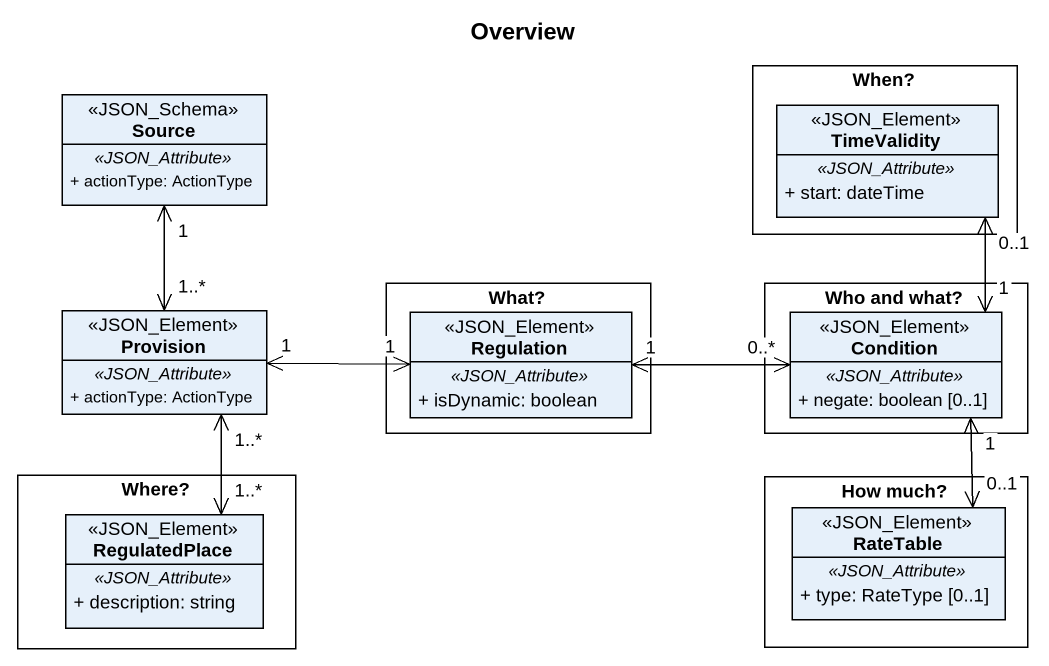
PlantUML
@startuml
title Overview
hide circle
hide empty members
skinparam classAttributeIconSize 0
class Source <<JSON_Schema>> {
  .. <<JSON_Attribute>> ..
  + actionType: ActionType
}
rectangle "When?" as When {
  class TimeValidity <<JSON_Element>> {
    .. <<JSON_Attribute>> ..
    + start: dateTime
  }
}
rectangle "What?" as What {
  class Regulation <<JSON_Element>> {
    .. <<JSON_Attribute>> ..
    + isDynamic: boolean
  }
}
rectangle "Who and what?" as Who_and_what {
  class Condition <<JSON_Element>> {
    .. <<JSON_Attribute>> ..
    + negate: boolean [0..1]
  }
}
class Provision <<JSON_Element>> {
  .. <<JSON_Attribute>> ..
  + actionType: ActionType
}
rectangle "Where?" as Where {
  class RegulatedPlace <<JSON_Element>> {
    .. <<JSON_Attribute>> ..
    + description: string
  }
}
rectangle "How much?" as How_much {
  class RateTable <<JSON_Element>> {
    .. <<JSON_Attribute>> ..
    + type: RateType [0..1]
  }
}
Source "1" <--> "1..*" Provision
Provision "1" <-right-> "1" Regulation
Provision "1..*" <--> "1..*" RegulatedPlace
Regulation "1" <-right-> "0..*" Condition
Condition "1" <-up-> "0..1" TimeValidity
Condition "1" <--> "0..1" RateTable
@enduml
